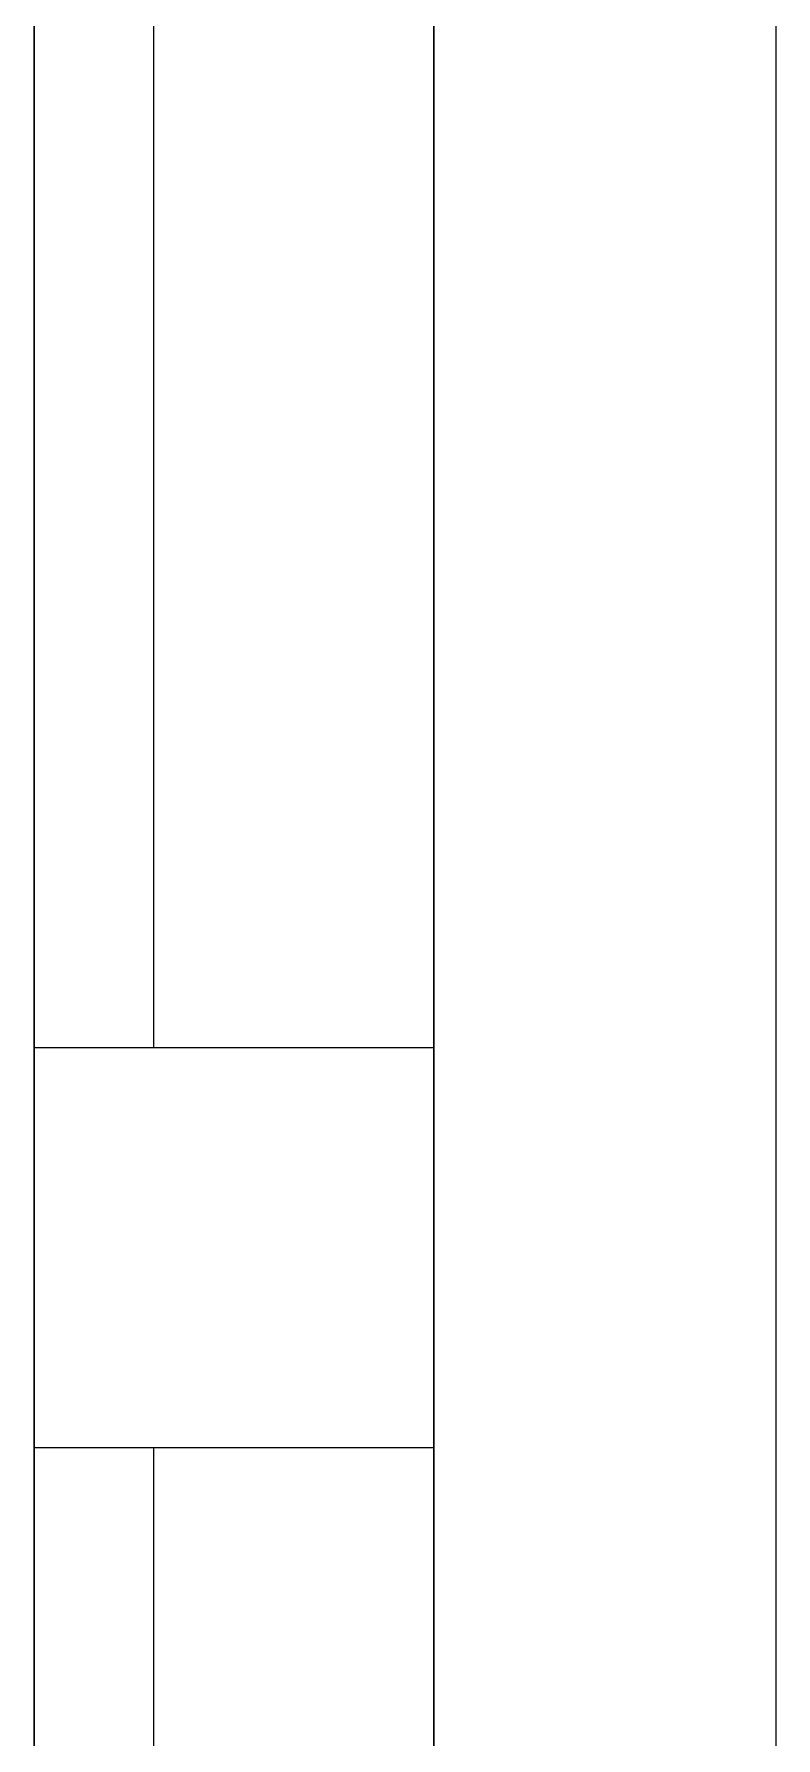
# Model space of a CAD drawing. Header units: millimetres. Extents: x -177800 to -26107, y -132450 to -18386.
# Drawn here: x -160679.2 to -160586.4, y -128813.7 to -128600.6 of the extents above; entities that cross this region are included whole.
import ezdxf

# ---------------------------------------------------------------- set-up
doc = ezdxf.new("R2010")
doc.units = ezdxf.units.MM
doc.layers.add('0-1', color=7, linetype='Continuous', lineweight=5)
doc.layers.add('A-_WALL----_E', color=6, linetype='Continuous', lineweight=9, true_color=0xff00ff)
doc.layers.add('A-_WIND----_E', color=6, linetype='Continuous', lineweight=9, true_color=0xff00ff)

# ---------------------------------------------------------------- blocks, each defined once
blk = doc.blocks.new('IDA - Louver w Top Hung  - 2 Panels - 1200L X 1500H - B3-AW01-5301240-BLK 2 UPPER ROOF PLAN')
at = {"layer": 'A-_WIND----_E'}
for p, q in [((-550, 25), (-25, 25)), ((550, 25), (-550, 25)), ((-550, 25), (550, 25)), ((-500, 25), (-75, 25)), ((-25, 25), (-25, -10)), ((25, 25), (-25, 25)), ((-25, 25), (-25, -25)), ((25, 25), (-25, 25)), ((25, -10), (25, 25)), ((25, 25), (550, 25)), ((25, -25), (25, 25)), ((-25, -10), (-550, -10)), ((-75, -10), (-500, -10)), ((550, -10), (25, -10)), ((-550, -25), (550, -25)), ((550, -25), (-550, -25)), ((-25, -25), (25, -25)), ((-25, -25), (25, -25))]:
    blk.add_line(p, q, dxfattribs=at)
blk = doc.blocks.new('1599_DB_A_BLK3_1STGD_R21_rvt-1-BLK 2 UPPER ROOF PLAN')
at = {"layer": 'A-_WALL----_E'}
blk.add_line((-160586.37, -128152.37), (-160586.37, -129352.37), dxfattribs=at)
at = {"layer": 'A-_WIND----_E', "rotation": 269.9999999999997}
blk.add_blockref('IDA - Louver w Top Hung  - 2 Panels - 1200L X 1500H - B3-AW01-5301240-BLK 2 UPPER ROOF PLAN', (-160654.18, -128752.37), dxfattribs=at)

msp = doc.modelspace()

# ---------------------------------------------------------------- block references
at = {"layer": '0-1'}
msp.add_blockref('1599_DB_A_BLK3_1STGD_R21_rvt-1-BLK 2 UPPER ROOF PLAN', (0, 0), dxfattribs=at)

doc.saveas('drawing.dxf')
